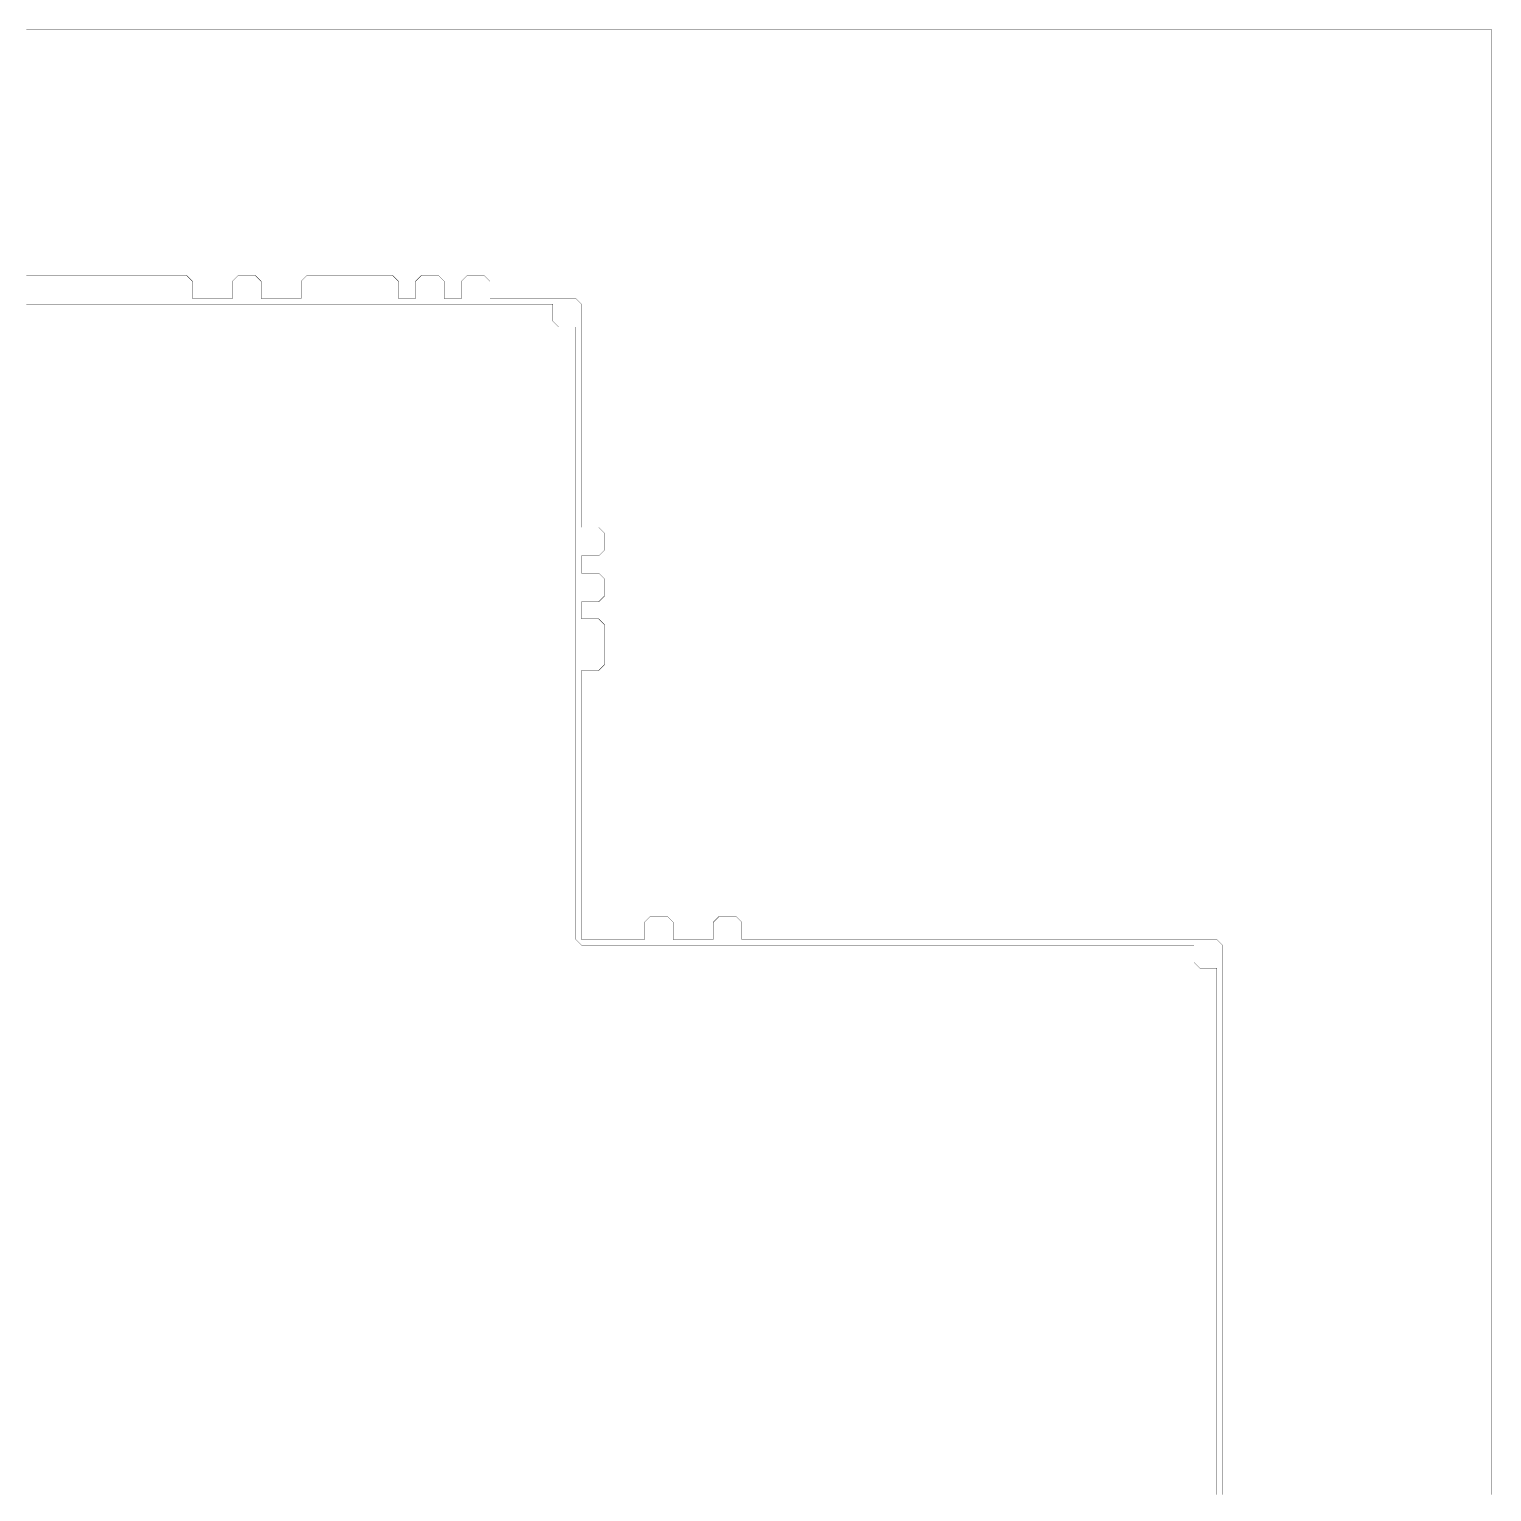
# Model space of a CAD drawing. Header units: metres. Extents: x 0 to 4990, y -4990 to 0.
# Drawn here: x 2495 to 4990, y -2495 to 0 of the extents above; entities that cross this region are included whole.
import ezdxf

# ---------------------------------------------------------------- set-up
doc = ezdxf.new("R2010")
doc.units = ezdxf.units.M
doc.layers.add('conductor', color=1, linetype='Continuous')
doc.layers.add('substrate', color=5, linetype='Continuous')

msp = doc.modelspace()

# ---------------------------------------------------------------- linework, layer by layer
at = {"layer": 'conductor', "const_width": 0.5}
msp.add_lwpolyline([(4521.484375, -2500), (4521.484375, -2490.234375), (4521.484375, -2480.46875), (4521.484375, -2470.703125), (4521.484375, -2460.9375), (4521.484375, -2451.171875), (4521.484375, -2441.40625), (4521.484375, -2431.640625), (4521.484375, -2421.875), (4521.484375, -2412.109375), (4521.484375, -2402.34375), (4521.484375, -2392.578125), (4521.484375, -2382.8125), (4521.484375, -2373.046875), (4521.484375, -2363.28125), (4521.484375, -2353.515625), (4521.484375, -2343.75), (4521.484375, -2333.984375), (4521.484375, -2324.21875), (4521.484375, -2314.453125), (4521.484375, -2304.6875), (4521.484375, -2294.921875), (4521.484375, -2285.15625), (4521.484375, -2275.390625), (4521.484375, -2265.625), (4521.484375, -2255.859375), (4521.484375, -2246.09375), (4521.484375, -2236.328125), (4521.484375, -2226.5625), (4521.484375, -2216.796875), (4521.484375, -2207.03125), (4521.484375, -2197.265625), (4521.484375, -2187.5), (4521.484375, -2177.734375), (4521.484375, -2167.96875), (4521.484375, -2158.203125), (4521.484375, -2148.4375), (4521.484375, -2138.671875), (4521.484375, -2128.90625), (4521.484375, -2119.140625), (4521.484375, -2109.375), (4521.484375, -2099.609375), (4521.484375, -2089.84375), (4521.484375, -2080.078125), (4521.484375, -2070.3125), (4521.484375, -2060.546875), (4521.484375, -2050.78125), (4521.484375, -2041.015625), (4521.484375, -2031.25), (4521.484375, -2021.484375), (4521.484375, -2011.71875), (4521.484375, -2001.953125), (4521.484375, -1992.1875), (4521.484375, -1982.421875), (4521.484375, -1972.65625), (4521.484375, -1962.890625), (4521.484375, -1953.125), (4521.484375, -1943.359375), (4521.484375, -1933.59375), (4521.484375, -1923.828125), (4521.484375, -1914.0625), (4521.484375, -1904.296875), (4521.484375, -1894.53125), (4521.484375, -1884.765625), (4521.484375, -1875), (4521.484375, -1865.234375), (4521.484375, -1855.46875), (4521.484375, -1845.703125), (4521.484375, -1835.9375), (4521.484375, -1826.171875), (4521.484375, -1816.40625), (4521.484375, -1806.640625), (4521.484375, -1796.875), (4521.484375, -1787.109375), (4521.484375, -1777.34375), (4521.484375, -1767.578125), (4521.484375, -1757.8125), (4521.484375, -1748.046875), (4521.484375, -1738.28125), (4521.484375, -1728.515625), (4521.484375, -1718.75), (4521.484375, -1708.984375), (4521.484375, -1699.21875), (4521.484375, -1689.453125), (4521.484375, -1679.6875), (4521.484375, -1669.921875), (4521.484375, -1660.15625), (4521.484375, -1650.390625), (4521.484375, -1640.625), (4521.484375, -1630.859375), (4521.484375, -1621.09375), (4521.484375, -1611.328125), (4521.484375, -1601.5625), (4511.71875, -1601.5625), (4501.953125, -1601.5625), (4492.1875, -1601.5625), (4482.421875, -1591.796875), (4482.421875, -1582.03125), (4482.421875, -1572.265625), (4482.421875, -1562.5), (4472.65625, -1562.5), (4462.890625, -1562.5), (4453.125, -1562.5), (4443.359375, -1562.5), (4433.59375, -1562.5), (4423.828125, -1562.5), (4414.0625, -1562.5), (4404.296875, -1562.5), (4394.53125, -1562.5), (4384.765625, -1562.5), (4375, -1562.5), (4365.234375, -1562.5), (4355.46875, -1562.5), (4345.703125, -1562.5), (4335.9375, -1562.5), (4326.171875, -1562.5), (4316.40625, -1562.5), (4306.640625, -1562.5), (4296.875, -1562.5), (4287.109375, -1562.5), (4277.34375, -1562.5), (4267.578125, -1562.5), (4257.8125, -1562.5), (4248.046875, -1562.5), (4238.28125, -1562.5), (4228.515625, -1562.5), (4218.75, -1562.5), (4208.984375, -1562.5), (4199.21875, -1562.5), (4189.453125, -1562.5), (4179.6875, -1562.5), (4169.921875, -1562.5), (4160.15625, -1562.5), (4150.390625, -1562.5), (4140.625, -1562.5), (4130.859375, -1562.5), (4121.09375, -1562.5), (4111.328125, -1562.5), (4101.5625, -1562.5), (4091.796875, -1562.5), (4082.03125, -1562.5), (4072.265625, -1562.5), (4062.5, -1562.5), (4052.734375, -1562.5), (4042.96875, -1562.5), (4033.203125, -1562.5), (4023.4375, -1562.5), (4013.671875, -1562.5), (4003.90625, -1562.5), (3994.140625, -1562.5), (3984.375, -1562.5), (3974.609375, -1562.5), (3964.84375, -1562.5), (3955.078125, -1562.5), (3945.3125, -1562.5), (3935.546875, -1562.5), (3925.78125, -1562.5), (3916.015625, -1562.5), (3906.25, -1562.5), (3896.484375, -1562.5), (3886.71875, -1562.5), (3876.953125, -1562.5), (3867.1875, -1562.5), (3857.421875, -1562.5), (3847.65625, -1562.5), (3837.890625, -1562.5), (3828.125, -1562.5), (3818.359375, -1562.5), (3808.59375, -1562.5), (3798.828125, -1562.5), (3789.0625, -1562.5), (3779.296875, -1562.5), (3769.53125, -1562.5), (3759.765625, -1562.5), (3750, -1562.5), (3740.234375, -1562.5), (3730.46875, -1562.5), (3720.703125, -1562.5), (3710.9375, -1562.5), (3701.171875, -1562.5), (3691.40625, -1562.5), (3681.640625, -1562.5), (3671.875, -1562.5), (3662.109375, -1562.5), (3652.34375, -1562.5), (3642.578125, -1562.5), (3632.8125, -1562.5), (3623.046875, -1562.5), (3613.28125, -1562.5), (3603.515625, -1562.5), (3593.75, -1562.5), (3583.984375, -1562.5), (3574.21875, -1562.5), (3564.453125, -1562.5), (3554.6875, -1562.5), (3544.921875, -1562.5), (3535.15625, -1562.5), (3525.390625, -1562.5), (3515.625, -1562.5), (3505.859375, -1562.5), (3496.09375, -1562.5), (3486.328125, -1562.5), (3476.5625, -1562.5), (3466.796875, -1562.5), (3457.03125, -1562.5), (3447.265625, -1562.5), (3437.5, -1562.5), (3427.734375, -1552.734375), (3427.734375, -1542.96875), (3427.734375, -1533.203125), (3427.734375, -1523.4375), (3427.734375, -1513.671875), (3427.734375, -1503.90625), (3427.734375, -1494.140625), (3427.734375, -1484.375), (3427.734375, -1474.609375), (3427.734375, -1464.84375), (3427.734375, -1455.078125), (3427.734375, -1445.3125), (3427.734375, -1435.546875), (3427.734375, -1425.78125), (3427.734375, -1416.015625), (3427.734375, -1406.25), (3427.734375, -1396.484375), (3427.734375, -1386.71875), (3427.734375, -1376.953125), (3427.734375, -1367.1875), (3427.734375, -1357.421875), (3427.734375, -1347.65625), (3427.734375, -1337.890625), (3427.734375, -1328.125), (3427.734375, -1318.359375), (3427.734375, -1308.59375), (3427.734375, -1298.828125), (3427.734375, -1289.0625), (3427.734375, -1279.296875), (3427.734375, -1269.53125), (3427.734375, -1259.765625), (3427.734375, -1250), (3427.734375, -1240.234375), (3427.734375, -1230.46875), (3427.734375, -1220.703125), (3427.734375, -1210.9375), (3427.734375, -1201.171875), (3427.734375, -1191.40625), (3427.734375, -1181.640625), (3427.734375, -1171.875), (3427.734375, -1162.109375), (3427.734375, -1152.34375), (3427.734375, -1142.578125), (3427.734375, -1132.8125), (3427.734375, -1123.046875), (3427.734375, -1113.28125), (3427.734375, -1103.515625), (3427.734375, -1093.75), (3427.734375, -1083.984375), (3427.734375, -1074.21875), (3427.734375, -1064.453125), (3427.734375, -1054.6875), (3427.734375, -1044.921875), (3427.734375, -1035.15625), (3427.734375, -1025.390625), (3427.734375, -1015.625), (3427.734375, -1005.859375), (3427.734375, -996.09375), (3427.734375, -986.328125), (3427.734375, -976.5625), (3427.734375, -966.796875), (3427.734375, -957.03125), (3427.734375, -947.265625), (3427.734375, -937.5), (3427.734375, -927.734375), (3427.734375, -917.96875), (3427.734375, -908.203125), (3427.734375, -898.4375), (3427.734375, -888.671875), (3427.734375, -878.90625), (3427.734375, -869.140625), (3427.734375, -859.375), (3427.734375, -849.609375), (3427.734375, -839.84375), (3427.734375, -830.078125), (3427.734375, -820.3125), (3427.734375, -810.546875), (3427.734375, -800.78125), (3427.734375, -791.015625), (3427.734375, -781.25), (3427.734375, -771.484375), (3427.734375, -761.71875), (3427.734375, -751.953125), (3427.734375, -742.1875), (3427.734375, -732.421875), (3427.734375, -722.65625), (3427.734375, -712.890625), (3427.734375, -703.125), (3427.734375, -693.359375), (3427.734375, -683.59375), (3427.734375, -673.828125), (3427.734375, -664.0625), (3427.734375, -654.296875), (3427.734375, -644.53125), (3427.734375, -634.765625), (3427.734375, -625), (3427.734375, -615.234375), (3427.734375, -605.46875), (3427.734375, -595.703125), (3427.734375, -585.9375), (3427.734375, -576.171875), (3427.734375, -566.40625), (3427.734375, -556.640625), (3427.734375, -546.875), (3427.734375, -537.109375), (3427.734375, -527.34375), (3427.734375, -517.578125), (3427.734375, -507.8125), (3417.96875, -507.8125), (3408.203125, -507.8125), (3398.4375, -507.8125), (3388.671875, -498.046875), (3388.671875, -488.28125), (3388.671875, -478.515625), (3388.671875, -468.75), (3378.90625, -468.75), (3369.140625, -468.75), (3359.375, -468.75), (3349.609375, -468.75), (3339.84375, -468.75), (3330.078125, -468.75), (3320.3125, -468.75), (3310.546875, -468.75), (3300.78125, -468.75), (3291.015625, -468.75), (3281.25, -468.75), (3271.484375, -468.75), (3261.71875, -468.75), (3251.953125, -468.75), (3242.1875, -468.75), (3232.421875, -468.75), (3222.65625, -468.75), (3212.890625, -468.75), (3203.125, -468.75), (3193.359375, -468.75), (3183.59375, -468.75), (3173.828125, -468.75), (3164.0625, -468.75), (3154.296875, -468.75), (3144.53125, -468.75), (3134.765625, -468.75), (3125, -468.75), (3115.234375, -468.75), (3105.46875, -468.75), (3095.703125, -468.75), (3085.9375, -468.75), (3076.171875, -468.75), (3066.40625, -468.75), (3056.640625, -468.75), (3046.875, -468.75), (3037.109375, -468.75), (3027.34375, -468.75), (3017.578125, -468.75), (3007.8125, -468.75), (2998.046875, -468.75), (2988.28125, -468.75), (2978.515625, -468.75), (2968.75, -468.75), (2958.984375, -468.75), (2949.21875, -468.75), (2939.453125, -468.75), (2929.6875, -468.75), (2919.921875, -468.75), (2910.15625, -468.75), (2900.390625, -468.75), (2890.625, -468.75), (2880.859375, -468.75), (2871.09375, -468.75), (2861.328125, -468.75), (2851.5625, -468.75), (2841.796875, -468.75), (2832.03125, -468.75), (2822.265625, -468.75), (2812.5, -468.75), (2802.734375, -468.75), (2792.96875, -468.75), (2783.203125, -468.75), (2773.4375, -468.75), (2763.671875, -468.75), (2753.90625, -468.75), (2744.140625, -468.75), (2734.375, -468.75), (2724.609375, -468.75), (2714.84375, -468.75), (2705.078125, -468.75), (2695.3125, -468.75), (2685.546875, -468.75), (2675.78125, -468.75), (2666.015625, -468.75), (2656.25, -468.75), (2646.484375, -468.75), (2636.71875, -468.75), (2626.953125, -468.75), (2617.1875, -468.75), (2607.421875, -468.75), (2597.65625, -468.75), (2587.890625, -468.75), (2578.125, -468.75), (2568.359375, -468.75), (2558.59375, -468.75), (2548.828125, -468.75), (2539.0625, -468.75), (2529.296875, -468.75), (2519.53125, -468.75), (2509.765625, -468.75), (2500, -468.75), (2490.234375, -468.75)], dxfattribs=at)
at = {"layer": 'substrate', "const_width": 0.5}
for points in [[(4990.234375, -2500), (4990.234375, -2490.234375), (4990.234375, -2480.46875), (4990.234375, -2470.703125), (4990.234375, -2460.9375), (4990.234375, -2451.171875), (4990.234375, -2441.40625), (4990.234375, -2431.640625), (4990.234375, -2421.875), (4990.234375, -2412.109375), (4990.234375, -2402.34375), (4990.234375, -2392.578125), (4990.234375, -2382.8125), (4990.234375, -2373.046875), (4990.234375, -2363.28125), (4990.234375, -2353.515625), (4990.234375, -2343.75), (4990.234375, -2333.984375), (4990.234375, -2324.21875), (4990.234375, -2314.453125), (4990.234375, -2304.6875), (4990.234375, -2294.921875), (4990.234375, -2285.15625), (4990.234375, -2275.390625), (4990.234375, -2265.625), (4990.234375, -2255.859375), (4990.234375, -2246.09375), (4990.234375, -2236.328125), (4990.234375, -2226.5625), (4990.234375, -2216.796875), (4990.234375, -2207.03125), (4990.234375, -2197.265625), (4990.234375, -2187.5), (4990.234375, -2177.734375), (4990.234375, -2167.96875), (4990.234375, -2158.203125), (4990.234375, -2148.4375), (4990.234375, -2138.671875), (4990.234375, -2128.90625), (4990.234375, -2119.140625), (4990.234375, -2109.375), (4990.234375, -2099.609375), (4990.234375, -2089.84375), (4990.234375, -2080.078125), (4990.234375, -2070.3125), (4990.234375, -2060.546875), (4990.234375, -2050.78125), (4990.234375, -2041.015625), (4990.234375, -2031.25), (4990.234375, -2021.484375), (4990.234375, -2011.71875), (4990.234375, -2001.953125), (4990.234375, -1992.1875), (4990.234375, -1982.421875), (4990.234375, -1972.65625), (4990.234375, -1962.890625), (4990.234375, -1953.125), (4990.234375, -1943.359375), (4990.234375, -1933.59375), (4990.234375, -1923.828125), (4990.234375, -1914.0625), (4990.234375, -1904.296875), (4990.234375, -1894.53125), (4990.234375, -1884.765625), (4990.234375, -1875), (4990.234375, -1865.234375), (4990.234375, -1855.46875), (4990.234375, -1845.703125), (4990.234375, -1835.9375), (4990.234375, -1826.171875), (4990.234375, -1816.40625), (4990.234375, -1806.640625), (4990.234375, -1796.875), (4990.234375, -1787.109375), (4990.234375, -1777.34375), (4990.234375, -1767.578125), (4990.234375, -1757.8125), (4990.234375, -1748.046875), (4990.234375, -1738.28125), (4990.234375, -1728.515625), (4990.234375, -1718.75), (4990.234375, -1708.984375), (4990.234375, -1699.21875), (4990.234375, -1689.453125), (4990.234375, -1679.6875), (4990.234375, -1669.921875), (4990.234375, -1660.15625), (4990.234375, -1650.390625), (4990.234375, -1640.625), (4990.234375, -1630.859375), (4990.234375, -1621.09375), (4990.234375, -1611.328125), (4990.234375, -1601.5625), (4990.234375, -1591.796875), (4990.234375, -1582.03125), (4990.234375, -1572.265625), (4990.234375, -1562.5), (4990.234375, -1552.734375), (4990.234375, -1542.96875), (4990.234375, -1533.203125), (4990.234375, -1523.4375), (4990.234375, -1513.671875), (4990.234375, -1503.90625), (4990.234375, -1494.140625), (4990.234375, -1484.375), (4990.234375, -1474.609375), (4990.234375, -1464.84375), (4990.234375, -1455.078125), (4990.234375, -1445.3125), (4990.234375, -1435.546875), (4990.234375, -1425.78125), (4990.234375, -1416.015625), (4990.234375, -1406.25), (4990.234375, -1396.484375), (4990.234375, -1386.71875), (4990.234375, -1376.953125), (4990.234375, -1367.1875), (4990.234375, -1357.421875), (4990.234375, -1347.65625), (4990.234375, -1337.890625), (4990.234375, -1328.125), (4990.234375, -1318.359375), (4990.234375, -1308.59375), (4990.234375, -1298.828125), (4990.234375, -1289.0625), (4990.234375, -1279.296875), (4990.234375, -1269.53125), (4990.234375, -1259.765625), (4990.234375, -1250), (4990.234375, -1240.234375), (4990.234375, -1230.46875), (4990.234375, -1220.703125), (4990.234375, -1210.9375), (4990.234375, -1201.171875), (4990.234375, -1191.40625), (4990.234375, -1181.640625), (4990.234375, -1171.875), (4990.234375, -1162.109375), (4990.234375, -1152.34375), (4990.234375, -1142.578125), (4990.234375, -1132.8125), (4990.234375, -1123.046875), (4990.234375, -1113.28125), (4990.234375, -1103.515625), (4990.234375, -1093.75), (4990.234375, -1083.984375), (4990.234375, -1074.21875), (4990.234375, -1064.453125), (4990.234375, -1054.6875), (4990.234375, -1044.921875), (4990.234375, -1035.15625), (4990.234375, -1025.390625), (4990.234375, -1015.625), (4990.234375, -1005.859375), (4990.234375, -996.09375), (4990.234375, -986.328125), (4990.234375, -976.5625), (4990.234375, -966.796875), (4990.234375, -957.03125), (4990.234375, -947.265625), (4990.234375, -937.5), (4990.234375, -927.734375), (4990.234375, -917.96875), (4990.234375, -908.203125), (4990.234375, -898.4375), (4990.234375, -888.671875), (4990.234375, -878.90625), (4990.234375, -869.140625), (4990.234375, -859.375), (4990.234375, -849.609375), (4990.234375, -839.84375), (4990.234375, -830.078125), (4990.234375, -820.3125), (4990.234375, -810.546875), (4990.234375, -800.78125), (4990.234375, -791.015625), (4990.234375, -781.25), (4990.234375, -771.484375), (4990.234375, -761.71875), (4990.234375, -751.953125), (4990.234375, -742.1875), (4990.234375, -732.421875), (4990.234375, -722.65625), (4990.234375, -712.890625), (4990.234375, -703.125), (4990.234375, -693.359375), (4990.234375, -683.59375), (4990.234375, -673.828125), (4990.234375, -664.0625), (4990.234375, -654.296875), (4990.234375, -644.53125), (4990.234375, -634.765625), (4990.234375, -625), (4990.234375, -615.234375), (4990.234375, -605.46875), (4990.234375, -595.703125), (4990.234375, -585.9375), (4990.234375, -576.171875), (4990.234375, -566.40625), (4990.234375, -556.640625), (4990.234375, -546.875), (4990.234375, -537.109375), (4990.234375, -527.34375), (4990.234375, -517.578125), (4990.234375, -507.8125), (4990.234375, -498.046875), (4990.234375, -488.28125), (4990.234375, -478.515625), (4990.234375, -468.75), (4990.234375, -458.984375), (4990.234375, -449.21875), (4990.234375, -439.453125), (4990.234375, -429.6875), (4990.234375, -419.921875), (4990.234375, -410.15625), (4990.234375, -400.390625), (4990.234375, -390.625), (4990.234375, -380.859375), (4990.234375, -371.09375), (4990.234375, -361.328125), (4990.234375, -351.5625), (4990.234375, -341.796875), (4990.234375, -332.03125), (4990.234375, -322.265625), (4990.234375, -312.5), (4990.234375, -302.734375), (4990.234375, -292.96875), (4990.234375, -283.203125), (4990.234375, -273.4375), (4990.234375, -263.671875), (4990.234375, -253.90625), (4990.234375, -244.140625), (4990.234375, -234.375), (4990.234375, -224.609375), (4990.234375, -214.84375), (4990.234375, -205.078125), (4990.234375, -195.3125), (4990.234375, -185.546875), (4990.234375, -175.78125), (4990.234375, -166.015625), (4990.234375, -156.25), (4990.234375, -146.484375), (4990.234375, -136.71875), (4990.234375, -126.953125), (4990.234375, -117.1875), (4990.234375, -107.421875), (4990.234375, -97.65625), (4990.234375, -87.890625), (4990.234375, -78.125), (4990.234375, -68.359375), (4990.234375, -58.59375), (4990.234375, -48.828125), (4990.234375, -39.0625), (4990.234375, -29.296875), (4990.234375, -19.53125), (4990.234375, -9.765625), (4990.234375, 0), (4980.46875, 0), (4970.703125, 0), (4960.9375, 0), (4951.171875, 0), (4941.40625, 0), (4931.640625, 0), (4921.875, 0), (4912.109375, 0), (4902.34375, 0), (4892.578125, 0), (4882.8125, 0), (4873.046875, 0), (4863.28125, 0), (4853.515625, 0), (4843.75, 0), (4833.984375, 0), (4824.21875, 0), (4814.453125, 0), (4804.6875, 0), (4794.921875, 0), (4785.15625, 0), (4775.390625, 0), (4765.625, 0), (4755.859375, 0), (4746.09375, 0), (4736.328125, 0), (4726.5625, 0), (4716.796875, 0), (4707.03125, 0), (4697.265625, 0), (4687.5, 0), (4677.734375, 0), (4667.96875, 0), (4658.203125, 0), (4648.4375, 0), (4638.671875, 0), (4628.90625, 0), (4619.140625, 0), (4609.375, 0), (4599.609375, 0), (4589.84375, 0), (4580.078125, 0), (4570.3125, 0), (4560.546875, 0), (4550.78125, 0), (4541.015625, 0), (4531.25, 0), (4521.484375, 0), (4511.71875, 0), (4501.953125, 0), (4492.1875, 0), (4482.421875, 0), (4472.65625, 0), (4462.890625, 0), (4453.125, 0), (4443.359375, 0), (4433.59375, 0), (4423.828125, 0), (4414.0625, 0), (4404.296875, 0), (4394.53125, 0), (4384.765625, 0), (4375, 0), (4365.234375, 0), (4355.46875, 0), (4345.703125, 0), (4335.9375, 0), (4326.171875, 0), (4316.40625, 0), (4306.640625, 0), (4296.875, 0), (4287.109375, 0), (4277.34375, 0), (4267.578125, 0), (4257.8125, 0), (4248.046875, 0), (4238.28125, 0), (4228.515625, 0), (4218.75, 0), (4208.984375, 0), (4199.21875, 0), (4189.453125, 0), (4179.6875, 0), (4169.921875, 0), (4160.15625, 0), (4150.390625, 0), (4140.625, 0), (4130.859375, 0), (4121.09375, 0), (4111.328125, 0), (4101.5625, 0), (4091.796875, 0), (4082.03125, 0), (4072.265625, 0), (4062.5, 0), (4052.734375, 0), (4042.96875, 0), (4033.203125, 0), (4023.4375, 0), (4013.671875, 0), (4003.90625, 0), (3994.140625, 0), (3984.375, 0), (3974.609375, 0), (3964.84375, 0), (3955.078125, 0), (3945.3125, 0), (3935.546875, 0), (3925.78125, 0), (3916.015625, 0), (3906.25, 0), (3896.484375, 0), (3886.71875, 0), (3876.953125, 0), (3867.1875, 0), (3857.421875, 0), (3847.65625, 0), (3837.890625, 0), (3828.125, 0), (3818.359375, 0), (3808.59375, 0), (3798.828125, 0), (3789.0625, 0), (3779.296875, 0), (3769.53125, 0), (3759.765625, 0), (3750, 0), (3740.234375, 0), (3730.46875, 0), (3720.703125, 0), (3710.9375, 0), (3701.171875, 0), (3691.40625, 0), (3681.640625, 0), (3671.875, 0), (3662.109375, 0), (3652.34375, 0), (3642.578125, 0), (3632.8125, 0), (3623.046875, 0), (3613.28125, 0), (3603.515625, 0), (3593.75, 0), (3583.984375, 0), (3574.21875, 0), (3564.453125, 0), (3554.6875, 0), (3544.921875, 0), (3535.15625, 0), (3525.390625, 0), (3515.625, 0), (3505.859375, 0), (3496.09375, 0), (3486.328125, 0), (3476.5625, 0), (3466.796875, 0), (3457.03125, 0), (3447.265625, 0), (3437.5, 0), (3427.734375, 0), (3417.96875, 0), (3408.203125, 0), (3398.4375, 0), (3388.671875, 0), (3378.90625, 0), (3369.140625, 0), (3359.375, 0), (3349.609375, 0), (3339.84375, 0), (3330.078125, 0), (3320.3125, 0), (3310.546875, 0), (3300.78125, 0), (3291.015625, 0), (3281.25, 0), (3271.484375, 0), (3261.71875, 0), (3251.953125, 0), (3242.1875, 0), (3232.421875, 0), (3222.65625, 0), (3212.890625, 0), (3203.125, 0), (3193.359375, 0), (3183.59375, 0), (3173.828125, 0), (3164.0625, 0), (3154.296875, 0), (3144.53125, 0), (3134.765625, 0), (3125, 0), (3115.234375, 0), (3105.46875, 0), (3095.703125, 0), (3085.9375, 0), (3076.171875, 0), (3066.40625, 0), (3056.640625, 0), (3046.875, 0), (3037.109375, 0), (3027.34375, 0), (3017.578125, 0), (3007.8125, 0), (2998.046875, 0), (2988.28125, 0), (2978.515625, 0), (2968.75, 0), (2958.984375, 0), (2949.21875, 0), (2939.453125, 0), (2929.6875, 0), (2919.921875, 0), (2910.15625, 0), (2900.390625, 0), (2890.625, 0), (2880.859375, 0), (2871.09375, 0), (2861.328125, 0), (2851.5625, 0), (2841.796875, 0), (2832.03125, 0), (2822.265625, 0), (2812.5, 0), (2802.734375, 0), (2792.96875, 0), (2783.203125, 0), (2773.4375, 0), (2763.671875, 0), (2753.90625, 0), (2744.140625, 0), (2734.375, 0), (2724.609375, 0), (2714.84375, 0), (2705.078125, 0), (2695.3125, 0), (2685.546875, 0), (2675.78125, 0), (2666.015625, 0), (2656.25, 0), (2646.484375, 0), (2636.71875, 0), (2626.953125, 0), (2617.1875, 0), (2607.421875, 0), (2597.65625, 0), (2587.890625, 0), (2578.125, 0), (2568.359375, 0), (2558.59375, 0), (2548.828125, 0), (2539.0625, 0), (2529.296875, 0), (2519.53125, 0), (2509.765625, 0), (2500, 0), (2490.234375, 0)], [(2490.234375, -419.921875), (2500, -419.921875), (2509.765625, -419.921875), (2519.53125, -419.921875), (2529.296875, -419.921875), (2539.0625, -419.921875), (2548.828125, -419.921875), (2558.59375, -419.921875), (2568.359375, -419.921875), (2578.125, -419.921875), (2587.890625, -419.921875), (2597.65625, -419.921875), (2607.421875, -419.921875), (2617.1875, -419.921875), (2626.953125, -419.921875), (2636.71875, -419.921875), (2646.484375, -419.921875), (2656.25, -419.921875), (2666.015625, -419.921875), (2675.78125, -419.921875), (2685.546875, -419.921875), (2695.3125, -419.921875), (2705.078125, -419.921875), (2714.84375, -419.921875), (2724.609375, -419.921875), (2734.375, -419.921875), (2744.140625, -419.921875), (2753.90625, -419.921875), (2763.671875, -419.921875), (2773.4375, -429.6875), (2773.4375, -439.453125), (2773.4375, -449.21875), (2773.4375, -458.984375), (2783.203125, -458.984375), (2792.96875, -458.984375), (2802.734375, -458.984375), (2812.5, -458.984375), (2822.265625, -458.984375), (2832.03125, -458.984375), (2841.796875, -458.984375), (2841.796875, -449.21875), (2841.796875, -439.453125), (2841.796875, -429.6875), (2851.5625, -419.921875), (2861.328125, -419.921875), (2871.09375, -419.921875), (2880.859375, -419.921875), (2890.625, -429.6875), (2890.625, -439.453125), (2890.625, -449.21875), (2890.625, -458.984375), (2900.390625, -458.984375), (2910.15625, -458.984375), (2919.921875, -458.984375), (2929.6875, -458.984375), (2939.453125, -458.984375), (2949.21875, -458.984375), (2958.984375, -458.984375), (2958.984375, -449.21875), (2958.984375, -439.453125), (2958.984375, -429.6875), (2968.75, -419.921875), (2978.515625, -419.921875), (2988.28125, -419.921875), (2998.046875, -419.921875), (3007.8125, -419.921875), (3017.578125, -419.921875), (3027.34375, -419.921875), (3037.109375, -419.921875), (3046.875, -419.921875), (3056.640625, -419.921875), (3066.40625, -419.921875), (3076.171875, -419.921875), (3085.9375, -419.921875), (3095.703125, -419.921875), (3105.46875, -419.921875), (3115.234375, -419.921875), (3125, -429.6875), (3125, -439.453125), (3125, -449.21875), (3125, -458.984375), (3134.765625, -458.984375), (3144.53125, -458.984375), (3154.296875, -458.984375), (3154.296875, -449.21875), (3154.296875, -439.453125), (3154.296875, -429.6875), (3164.0625, -419.921875), (3173.828125, -419.921875), (3183.59375, -419.921875), (3193.359375, -419.921875), (3203.125, -429.6875), (3203.125, -439.453125), (3203.125, -449.21875), (3203.125, -458.984375), (3212.890625, -458.984375), (3222.65625, -458.984375), (3232.421875, -458.984375), (3232.421875, -449.21875), (3232.421875, -439.453125), (3232.421875, -429.6875), (3242.1875, -419.921875), (3251.953125, -419.921875), (3261.71875, -419.921875), (3271.484375, -419.921875), (3281.25, -429.6875), (3281.25, -439.453125), (3281.25, -449.21875), (3281.25, -458.984375), (3291.015625, -458.984375), (3300.78125, -458.984375), (3310.546875, -458.984375), (3320.3125, -458.984375), (3330.078125, -458.984375), (3339.84375, -458.984375), (3349.609375, -458.984375), (3359.375, -458.984375), (3369.140625, -458.984375), (3378.90625, -458.984375), (3388.671875, -458.984375), (3398.4375, -458.984375), (3408.203125, -458.984375), (3417.96875, -458.984375), (3427.734375, -458.984375), (3437.5, -468.75), (3437.5, -478.515625), (3437.5, -488.28125), (3437.5, -498.046875), (3437.5, -507.8125), (3437.5, -517.578125), (3437.5, -527.34375), (3437.5, -537.109375), (3437.5, -546.875), (3437.5, -556.640625), (3437.5, -566.40625), (3437.5, -576.171875), (3437.5, -585.9375), (3437.5, -595.703125), (3437.5, -605.46875), (3437.5, -615.234375), (3437.5, -625), (3437.5, -634.765625), (3437.5, -644.53125), (3437.5, -654.296875), (3437.5, -664.0625), (3437.5, -673.828125), (3437.5, -683.59375), (3437.5, -693.359375), (3437.5, -703.125), (3437.5, -712.890625), (3437.5, -722.65625), (3437.5, -732.421875), (3437.5, -742.1875), (3437.5, -751.953125), (3437.5, -761.71875), (3437.5, -771.484375), (3437.5, -781.25), (3437.5, -791.015625), (3437.5, -800.78125), (3437.5, -810.546875), (3437.5, -820.3125), (3437.5, -830.078125), (3437.5, -839.84375), (3437.5, -849.609375), (3447.265625, -849.609375), (3457.03125, -849.609375), (3466.796875, -849.609375), (3476.5625, -859.375), (3476.5625, -869.140625), (3476.5625, -878.90625), (3476.5625, -888.671875), (3466.796875, -898.4375), (3457.03125, -898.4375), (3447.265625, -898.4375), (3437.5, -898.4375), (3437.5, -908.203125), (3437.5, -917.96875), (3437.5, -927.734375), (3447.265625, -927.734375), (3457.03125, -927.734375), (3466.796875, -927.734375), (3476.5625, -937.5), (3476.5625, -947.265625), (3476.5625, -957.03125), (3476.5625, -966.796875), (3466.796875, -976.5625), (3457.03125, -976.5625), (3447.265625, -976.5625), (3437.5, -976.5625), (3437.5, -986.328125), (3437.5, -996.09375), (3437.5, -1005.859375), (3447.265625, -1005.859375), (3457.03125, -1005.859375), (3466.796875, -1005.859375), (3476.5625, -1015.625), (3476.5625, -1025.390625), (3476.5625, -1035.15625), (3476.5625, -1044.921875), (3476.5625, -1054.6875), (3476.5625, -1064.453125), (3476.5625, -1074.21875), (3476.5625, -1083.984375), (3466.796875, -1093.75), (3457.03125, -1093.75), (3447.265625, -1093.75), (3437.5, -1093.75), (3437.5, -1103.515625), (3437.5, -1113.28125), (3437.5, -1123.046875), (3437.5, -1132.8125), (3437.5, -1142.578125), (3437.5, -1152.34375), (3437.5, -1162.109375), (3437.5, -1171.875), (3437.5, -1181.640625), (3437.5, -1191.40625), (3437.5, -1201.171875), (3437.5, -1210.9375), (3437.5, -1220.703125), (3437.5, -1230.46875), (3437.5, -1240.234375), (3437.5, -1250), (3437.5, -1259.765625), (3437.5, -1269.53125), (3437.5, -1279.296875), (3437.5, -1289.0625), (3437.5, -1298.828125), (3437.5, -1308.59375), (3437.5, -1318.359375), (3437.5, -1328.125), (3437.5, -1337.890625), (3437.5, -1347.65625), (3437.5, -1357.421875), (3437.5, -1367.1875), (3437.5, -1376.953125), (3437.5, -1386.71875), (3437.5, -1396.484375), (3437.5, -1406.25), (3437.5, -1416.015625), (3437.5, -1425.78125), (3437.5, -1435.546875), (3437.5, -1445.3125), (3437.5, -1455.078125), (3437.5, -1464.84375), (3437.5, -1474.609375), (3437.5, -1484.375), (3437.5, -1494.140625), (3437.5, -1503.90625), (3437.5, -1513.671875), (3437.5, -1523.4375), (3437.5, -1533.203125), (3437.5, -1542.96875), (3437.5, -1552.734375), (3447.265625, -1552.734375), (3457.03125, -1552.734375), (3466.796875, -1552.734375), (3476.5625, -1552.734375), (3486.328125, -1552.734375), (3496.09375, -1552.734375), (3505.859375, -1552.734375), (3515.625, -1552.734375), (3525.390625, -1552.734375), (3535.15625, -1552.734375), (3544.921875, -1552.734375), (3544.921875, -1542.96875), (3544.921875, -1533.203125), (3544.921875, -1523.4375), (3554.6875, -1513.671875), (3564.453125, -1513.671875), (3574.21875, -1513.671875), (3583.984375, -1513.671875), (3593.75, -1523.4375), (3593.75, -1533.203125), (3593.75, -1542.96875), (3593.75, -1552.734375), (3603.515625, -1552.734375), (3613.28125, -1552.734375), (3623.046875, -1552.734375), (3632.8125, -1552.734375), (3642.578125, -1552.734375), (3652.34375, -1552.734375), (3662.109375, -1552.734375), (3662.109375, -1542.96875), (3662.109375, -1533.203125), (3662.109375, -1523.4375), (3671.875, -1513.671875), (3681.640625, -1513.671875), (3691.40625, -1513.671875), (3701.171875, -1513.671875), (3710.9375, -1523.4375), (3710.9375, -1533.203125), (3710.9375, -1542.96875), (3710.9375, -1552.734375), (3720.703125, -1552.734375), (3730.46875, -1552.734375), (3740.234375, -1552.734375), (3750, -1552.734375), (3759.765625, -1552.734375), (3769.53125, -1552.734375), (3779.296875, -1552.734375), (3789.0625, -1552.734375), (3798.828125, -1552.734375), (3808.59375, -1552.734375), (3818.359375, -1552.734375), (3828.125, -1552.734375), (3837.890625, -1552.734375), (3847.65625, -1552.734375), (3857.421875, -1552.734375), (3867.1875, -1552.734375), (3876.953125, -1552.734375), (3886.71875, -1552.734375), (3896.484375, -1552.734375), (3906.25, -1552.734375), (3916.015625, -1552.734375), (3925.78125, -1552.734375), (3935.546875, -1552.734375), (3945.3125, -1552.734375), (3955.078125, -1552.734375), (3964.84375, -1552.734375), (3974.609375, -1552.734375), (3984.375, -1552.734375), (3994.140625, -1552.734375), (4003.90625, -1552.734375), (4013.671875, -1552.734375), (4023.4375, -1552.734375), (4033.203125, -1552.734375), (4042.96875, -1552.734375), (4052.734375, -1552.734375), (4062.5, -1552.734375), (4072.265625, -1552.734375), (4082.03125, -1552.734375), (4091.796875, -1552.734375), (4101.5625, -1552.734375), (4111.328125, -1552.734375), (4121.09375, -1552.734375), (4130.859375, -1552.734375), (4140.625, -1552.734375), (4150.390625, -1552.734375), (4160.15625, -1552.734375), (4169.921875, -1552.734375), (4179.6875, -1552.734375), (4189.453125, -1552.734375), (4199.21875, -1552.734375), (4208.984375, -1552.734375), (4218.75, -1552.734375), (4228.515625, -1552.734375), (4238.28125, -1552.734375), (4248.046875, -1552.734375), (4257.8125, -1552.734375), (4267.578125, -1552.734375), (4277.34375, -1552.734375), (4287.109375, -1552.734375), (4296.875, -1552.734375), (4306.640625, -1552.734375), (4316.40625, -1552.734375), (4326.171875, -1552.734375), (4335.9375, -1552.734375), (4345.703125, -1552.734375), (4355.46875, -1552.734375), (4365.234375, -1552.734375), (4375, -1552.734375), (4384.765625, -1552.734375), (4394.53125, -1552.734375), (4404.296875, -1552.734375), (4414.0625, -1552.734375), (4423.828125, -1552.734375), (4433.59375, -1552.734375), (4443.359375, -1552.734375), (4453.125, -1552.734375), (4462.890625, -1552.734375), (4472.65625, -1552.734375), (4482.421875, -1552.734375), (4492.1875, -1552.734375), (4501.953125, -1552.734375), (4511.71875, -1552.734375), (4521.484375, -1552.734375), (4531.25, -1562.5), (4531.25, -1572.265625), (4531.25, -1582.03125), (4531.25, -1591.796875), (4531.25, -1601.5625), (4531.25, -1611.328125), (4531.25, -1621.09375), (4531.25, -1630.859375), (4531.25, -1640.625), (4531.25, -1650.390625), (4531.25, -1660.15625), (4531.25, -1669.921875), (4531.25, -1679.6875), (4531.25, -1689.453125), (4531.25, -1699.21875), (4531.25, -1708.984375), (4531.25, -1718.75), (4531.25, -1728.515625), (4531.25, -1738.28125), (4531.25, -1748.046875), (4531.25, -1757.8125), (4531.25, -1767.578125), (4531.25, -1777.34375), (4531.25, -1787.109375), (4531.25, -1796.875), (4531.25, -1806.640625), (4531.25, -1816.40625), (4531.25, -1826.171875), (4531.25, -1835.9375), (4531.25, -1845.703125), (4531.25, -1855.46875), (4531.25, -1865.234375), (4531.25, -1875), (4531.25, -1884.765625), (4531.25, -1894.53125), (4531.25, -1904.296875), (4531.25, -1914.0625), (4531.25, -1923.828125), (4531.25, -1933.59375), (4531.25, -1943.359375), (4531.25, -1953.125), (4531.25, -1962.890625), (4531.25, -1972.65625), (4531.25, -1982.421875), (4531.25, -1992.1875), (4531.25, -2001.953125), (4531.25, -2011.71875), (4531.25, -2021.484375), (4531.25, -2031.25), (4531.25, -2041.015625), (4531.25, -2050.78125), (4531.25, -2060.546875), (4531.25, -2070.3125), (4531.25, -2080.078125), (4531.25, -2089.84375), (4531.25, -2099.609375), (4531.25, -2109.375), (4531.25, -2119.140625), (4531.25, -2128.90625), (4531.25, -2138.671875), (4531.25, -2148.4375), (4531.25, -2158.203125), (4531.25, -2167.96875), (4531.25, -2177.734375), (4531.25, -2187.5), (4531.25, -2197.265625), (4531.25, -2207.03125), (4531.25, -2216.796875), (4531.25, -2226.5625), (4531.25, -2236.328125), (4531.25, -2246.09375), (4531.25, -2255.859375), (4531.25, -2265.625), (4531.25, -2275.390625), (4531.25, -2285.15625), (4531.25, -2294.921875), (4531.25, -2304.6875), (4531.25, -2314.453125), (4531.25, -2324.21875), (4531.25, -2333.984375), (4531.25, -2343.75), (4531.25, -2353.515625), (4531.25, -2363.28125), (4531.25, -2373.046875), (4531.25, -2382.8125), (4531.25, -2392.578125), (4531.25, -2402.34375), (4531.25, -2412.109375), (4531.25, -2421.875), (4531.25, -2431.640625), (4531.25, -2441.40625), (4531.25, -2451.171875), (4531.25, -2460.9375), (4531.25, -2470.703125), (4531.25, -2480.46875), (4531.25, -2490.234375), (4531.25, -2500)]]:
    msp.add_lwpolyline(points, dxfattribs=at)

doc.saveas('drawing.dxf')
